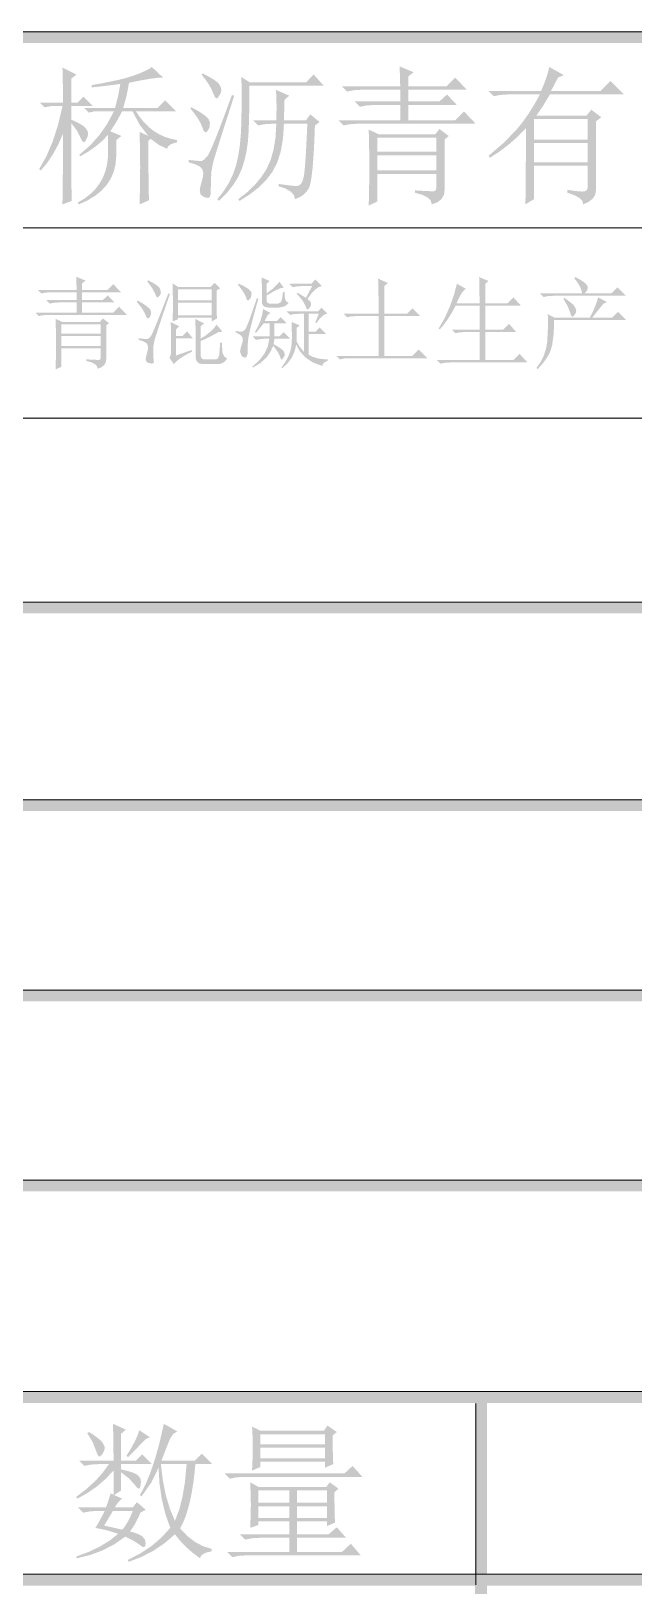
# Model space of a CAD drawing. Header units: millimetres. Extents: x 0 to 169, y 13 to 258.
# Drawn here: x 118.16 to 135.22, y 214.14 to 258.11 of the extents above; entities that cross this region are included whole.
import ezdxf

# ---------------------------------------------------------------- set-up
doc = ezdxf.new("R2010")
doc.units = ezdxf.units.MM

msp = doc.modelspace()

# ---------------------------------------------------------------- hatches: boundary and pattern name
h = msp.add_hatch(color=0)
h.dxf.hatch_style = 2
h.paths.add_polyline_path([(0, 257.767226), (168.994667, 257.767226), (168.994667, 258.105892), (0, 258.105892)])
h = msp.add_hatch(color=0)
h.dxf.hatch_style = 2
h.paths.add_polyline_path([(0.338667, 257.767226), (168.994667, 257.767226), (168.994667, 258.105892), (0.338667, 258.105892)])
h = msp.add_hatch(color=0)
h.paths.add_polyline_path([(121.543189, 255.057231), (121.477043, 255.007622), (121.478077, 254.499125), (121.481178, 254.048507), (121.486345, 253.655766), (121.49358, 253.320903), (121.228997, 253.205148), (121.241399, 253.763253), (121.245533, 254.246944), (121.241399, 254.722368), (121.228997, 255.255668), (121.477043, 255.139913), (121.233131, 255.454106), (121.030559, 255.834444), (120.732903, 255.834444), (120.567538, 255.52852), (120.402174, 255.272205), (120.716366, 255.139913), (120.567538, 255.024158), (120.567538, 254.561137), (120.547384, 254.333761), (120.495191, 254.122921), (120.410959, 253.928618), (120.294687, 253.750851), (120.146375, 253.58962), (119.966025, 253.444926), (119.753634, 253.316769), (119.509205, 253.205148), (119.476132, 253.254757), (119.666818, 253.36922), (119.833733, 253.497636), (119.976877, 253.640005), (120.096249, 253.796326), (120.191851, 253.9666), (120.263681, 254.150826), (120.31174, 254.349005), (120.336028, 254.561137), (120.336028, 255.172986), (120.174797, 255.004521), (119.988762, 254.846391), (119.777922, 254.698596), (119.542278, 254.561137), (119.525741, 254.610747), (119.822364, 254.867062), (120.083847, 255.15645), (120.31019, 255.478911), (120.501392, 255.834444), (119.939153, 255.834444), (119.790325, 255.801372), (119.658033, 255.933663), (120.534465, 255.933663), (120.621282, 256.268526), (120.683293, 256.611658), (120.307089, 256.562049), (119.873007, 256.512439), (119.873007, 256.578585), (120.245077, 256.644817), (120.567538, 256.711566), (120.84039, 256.779348), (121.063632, 256.848681), (121.244499, 256.916807), (121.390227, 256.980283), (121.500815, 257.038591), (121.576262, 257.091215), (121.890455, 256.793559), (121.731291, 256.784257), (121.518385, 256.756352), (121.251734, 256.709843), (120.93134, 256.644731), (120.856926, 256.260258), (120.765976, 255.933663), (121.741627, 255.933663), (121.956601, 256.148637), (122.270793, 255.834444), (121.129778, 255.834444), (121.238298, 255.669855), (121.357154, 255.523352), (121.486345, 255.394936), (121.625872, 255.284607), (121.775733, 255.192365), (121.93593, 255.118209), (122.106462, 255.06214), (122.28733, 255.024158), (122.28733, 254.958012), (122.170541, 254.92804), (122.084758, 254.887732), (122.029981, 254.837089), (122.00621, 254.776111), (121.7747, 254.887732)])
h.paths.add_polyline_path([(119.294231, 254.131189), (119.295264, 253.992696), (119.298365, 253.808728), (119.303533, 253.579285), (119.310767, 253.304366), (119.046184, 253.205148), (119.058586, 254.193201), (119.06272, 255.206059), (118.930429, 254.905302), (118.781601, 254.631417), (118.616236, 254.384404), (118.434335, 254.164262), (118.384726, 254.197335), (118.593498, 254.569405), (118.773332, 254.991085), (118.924228, 255.462374), (119.046184, 255.983273), (118.715455, 255.983273), (118.533554, 255.9502), (118.401262, 256.082491), (119.06272, 256.082491), (119.061687, 256.299532), (119.058586, 256.537244), (119.053419, 256.795626), (119.046184, 257.074679), (119.443059, 256.876241), (119.294231, 256.760486), (119.294231, 256.082491), (119.476132, 256.082491), (119.641497, 256.247856), (119.90608, 255.983273), (119.294231, 255.983273), (119.294231, 255.602934), (119.436858, 255.538941), (119.550546, 255.4796), (119.635295, 255.425425), (119.691106, 255.376936), (119.753118, 255.28943), (119.773788, 255.206059), (119.761386, 255.132334), (119.724179, 255.046207), (119.682838, 254.979372), (119.658033, 254.958012), (119.608424, 254.991085), (119.558814, 255.090304), (119.451327, 255.301144), (119.294231, 255.503715)])
h = msp.add_hatch(color=0)
h.paths.add_polyline_path([(124.10634, 256.810095), (124.337851, 256.661267), (125.941887, 256.661267), (126.156861, 256.876241), (126.437981, 256.562049), (124.337851, 256.562049), (124.33587, 256.167241), (124.330271, 255.80964), (124.321573, 255.489246), (124.31029, 255.206059), (124.289533, 254.94561), (124.251723, 254.693429), (124.196343, 254.449516), (124.122877, 254.213872), (124.020557, 253.983395), (123.878964, 253.754985), (123.698096, 253.528642), (123.477955, 253.304366), (123.428345, 253.353976), (123.604045, 253.574203), (123.750806, 253.805283), (123.868629, 254.047732), (123.957512, 254.302066), (124.022711, 254.583186), (124.069822, 254.905647), (124.099364, 255.269449), (124.111852, 255.674592), (124.114867, 256.06518), (124.115298, 256.384971), (124.112628, 256.633448)])
h.paths.add_polyline_path([(124.437069, 255.586398), (125.098528, 255.586398), (125.103695, 255.888188), (125.102662, 256.132101), (125.095427, 256.318136), (125.081991, 256.446293), (125.46233, 256.280929), (125.330038, 256.165174), (125.313502, 255.586398), (125.941887, 255.586398), (126.057642, 255.751762), (126.322226, 255.536788), (126.189934, 255.437569), (126.176251, 255.066016), (126.160048, 254.736837), (126.14139, 254.450033), (126.120343, 254.205603), (126.09697, 254.003548), (126.071337, 253.843868), (126.043507, 253.726563), (126.013545, 253.651632), (125.943179, 253.552413), (125.85576, 253.469731), (125.75077, 253.403585), (125.627694, 253.353976), (125.592554, 253.469731), (125.503671, 253.56895), (125.361044, 253.651632), (125.164674, 253.717778), (125.164674, 253.783924), (125.32599, 253.761272), (125.463019, 253.743271), (125.576276, 253.730439), (125.66628, 253.72329), (125.73854, 253.737673), (125.797882, 253.788747), (125.843788, 253.875994), (125.875741, 253.998898), (125.888144, 254.083647), (125.900546, 254.197335), (125.912948, 254.339962), (125.925351, 254.511528), (125.937753, 254.712032), (125.950155, 254.941476), (125.962558, 255.199858), (125.97496, 255.487179), (125.313502, 255.487179), (125.28663, 255.066619), (125.222551, 254.698252), (125.121265, 254.382595), (124.982773, 254.120165), (124.807073, 253.892703), (124.594166, 253.68126), (124.344052, 253.48532), (124.056731, 253.304366), (124.023658, 253.353976), (124.271705, 253.549313), (124.486679, 253.754985), (124.66858, 253.970992), (124.817408, 254.197335), (124.934197, 254.451583), (125.01998, 254.751306), (125.074757, 255.096505), (125.098528, 255.487179), (124.982773, 255.487179), (124.776067, 255.474776), (124.585898, 255.437569)])
h.paths.add_polyline_path([(123.907903, 256.280929), (123.782846, 255.893366), (123.672258, 255.549277), (123.57614, 255.248724), (123.494491, 254.991774), (123.427312, 254.77849), (123.374602, 254.608938), (123.336361, 254.483181), (123.31259, 254.401285), (123.262981, 254.148415), (123.246444, 253.866606), (123.245497, 253.731128), (123.242999, 253.622004), (123.239468, 253.538719), (123.23542, 253.480755), (123.214061, 253.411164), (123.163762, 253.387049), (123.102439, 253.398762), (123.020446, 253.431146), (122.953611, 253.489712), (122.932252, 253.585486), (122.944654, 253.697107), (122.981861, 253.833533), (123.019068, 253.978227), (123.03147, 254.08158), (123.0108, 254.184933), (122.948788, 254.263481), (122.897112, 254.296554), (122.824765, 254.329627), (122.731747, 254.3627), (122.618059, 254.395773), (122.618059, 254.461918), (122.758705, 254.447535), (122.866795, 254.437803), (122.942845, 254.433238), (122.987373, 254.434358), (123.057653, 254.47501), (123.152738, 254.577674), (123.187092, 254.633484), (123.236368, 254.73477), (123.3005, 254.881531), (123.379425, 255.073767), (123.473078, 255.311479), (123.581394, 255.594666), (123.704308, 255.923328), (123.841757, 256.297465)])
h.paths.add_polyline_path([(122.700741, 255.9502), (122.925103, 255.824195), (123.085903, 255.71111), (123.183658, 255.611461), (123.218884, 255.525764), (123.210615, 255.392783), (123.169274, 255.305278), (123.12311, 255.255668), (123.097616, 255.239132), (123.072812, 255.249467), (123.048007, 255.280473), (123.023202, 255.33215), (122.998398, 255.404497), (122.946721, 255.517151), (122.874374, 255.640141), (122.781357, 255.773466), (122.667668, 255.917127)])
h.paths.add_polyline_path([(123.014934, 256.909314), (123.206137, 256.808115), (123.349797, 256.719834), (123.445915, 256.644989), (123.494491, 256.584097), (123.531698, 256.496592), (123.544101, 256.446293), (123.528253, 256.363611), (123.483467, 256.280929), (123.437303, 256.218917), (123.411809, 256.198247), (123.3622, 256.235454), (123.31259, 256.347075), (123.260914, 256.466964), (123.188567, 256.595122), (123.095549, 256.731547), (122.981861, 256.876241)])
h = msp.add_hatch(color=0)
h.paths.add_polyline_path([(127.959335, 254.59421), (127.959335, 254.164262), (129.629517, 254.164262), (129.629517, 254.59421)])
h.paths.add_polyline_path([(128.58772, 257.107752), (128.984595, 256.942387), (128.835767, 256.826632), (128.835767, 256.545512), (129.910637, 256.545512), (130.158684, 256.793559), (130.489413, 256.446293), (128.835767, 256.446293), (128.835767, 256.115564), (129.7122, 256.115564), (129.927174, 256.314002), (130.208293, 256.016345), (128.835767, 256.016345), (128.835767, 255.586398), (130.158684, 255.586398), (130.406731, 255.834444), (130.73746, 255.487179), (127.397095, 255.487179), (127.19039, 255.474776), (127.00022, 255.437569), (126.851392, 255.586398), (128.604257, 255.586398), (128.604257, 256.016345), (127.860116, 256.016345), (127.653411, 256.003943), (127.463241, 255.966736), (127.314413, 256.115564), (128.604257, 256.115564), (128.604257, 256.446293), (127.496314, 256.446293), (127.289609, 256.433891), (127.099439, 256.396684), (126.950611, 256.545512), (128.604257, 256.545512)])
h.paths.add_polyline_path([(127.711288, 255.321814), (127.992408, 255.189523), (129.596444, 255.189523), (129.7122, 255.338351), (129.976783, 255.139913), (129.861028, 255.040694), (129.861028, 253.635095), (129.844491, 253.4842), (129.778345, 253.362244), (129.66259, 253.269226), (129.497226, 253.205148), (129.467253, 253.312635), (129.377336, 253.403585), (129.227475, 253.477999), (129.017668, 253.535877), (129.017668, 253.602023), (129.231609, 253.588501), (129.393873, 253.580663), (129.50446, 253.577993), (129.563372, 253.579974), (129.612981, 253.609602), (129.629517, 253.684705), (129.629517, 254.065043), (127.959335, 254.065043), (127.959335, 253.28783), (127.711288, 253.172075), (127.718523, 253.375766), (127.723691, 253.623382), (127.726791, 253.91544), (127.727825, 254.252457), (127.726791, 254.589301), (127.723691, 254.880153), (127.718523, 255.124496)])
h.paths.add_polyline_path([(127.959335, 255.090304), (127.959335, 254.693429), (129.629517, 254.693429), (129.629517, 255.090304)])
h = msp.add_hatch(color=0)
h.paths.add_polyline_path([(132.391106, 255.61947), (132.391106, 255.040694), (133.91246, 255.040694), (133.91246, 255.61947)])
h.paths.add_polyline_path([(132.391106, 254.941476), (132.391106, 254.395773), (133.91246, 254.395773), (133.91246, 254.941476)])
h.paths.add_polyline_path([(133.333684, 253.618559), (133.581731, 253.581352), (133.763632, 253.56895), (133.828744, 253.578251), (133.875253, 253.606157), (133.903158, 253.652665), (133.91246, 253.717778), (133.91246, 254.296554), (132.391106, 254.296554), (132.391106, 253.353976), (132.143059, 253.205148), (132.146935, 253.300232), (132.150294, 253.444926), (132.153136, 253.63923), (132.155461, 253.883142), (132.15727, 254.176664), (132.158562, 254.519796), (132.159337, 254.912537), (132.159595, 255.354887), (131.922917, 255.117176), (131.675904, 254.900135), (131.418555, 254.703764), (131.150872, 254.528064), (131.101262, 254.577674), (131.531899, 254.946299), (131.900524, 255.327326), (132.068903, 255.53498), (132.234699, 255.768988), (132.397393, 256.028834), (132.55647, 256.314002), (131.646965, 256.314002), (131.44026, 256.301599), (131.25009, 256.264392), (131.101262, 256.41322), (132.589543, 256.41322), (132.672226, 256.610624), (132.738372, 256.789425), (132.787981, 256.949622), (132.821054, 257.091215), (133.234465, 256.859705), (133.069101, 256.793559), (132.961614, 256.582719), (132.870663, 256.41322), (134.276262, 256.41322), (134.557382, 256.69434), (134.93772, 256.314002), (132.83759, 256.314002), (132.651555, 255.999809), (132.457252, 255.718689), (133.879387, 255.718689), (134.011679, 255.884054), (134.292799, 255.66908), (134.14397, 255.553325), (134.14397, 253.602023), (134.121233, 253.477999), (134.05302, 253.370512), (133.939332, 253.279562), (133.780168, 253.205148), (133.758464, 253.300232), (133.676816, 253.387049), (133.535222, 253.465597), (133.333684, 253.535877)])
h = msp.add_hatch(color=0)
h.dxf.hatch_style = 2
h.paths.add_polyline_path([(82.736972, 252.517892), (168.656, 252.517892), (168.656, 252.560226), (82.736972, 252.560226)])
h = msp.add_hatch(color=0)
h.paths.add_polyline_path([(119.017602, 249.485326), (119.017602, 249.198694), (120.131057, 249.198694), (120.131057, 249.485326)])
h.paths.add_polyline_path([(119.436526, 251.161021), (119.701109, 251.050778), (119.60189, 250.973608), (119.60189, 250.786194), (120.31847, 250.786194), (120.483835, 250.951559), (120.704321, 250.720049), (119.60189, 250.720049), (119.60189, 250.499563), (120.186178, 250.499563), (120.329494, 250.631854), (120.516908, 250.433417), (119.60189, 250.433417), (119.60189, 250.146785), (120.483835, 250.146785), (120.649199, 250.312149), (120.869685, 250.080639), (118.642776, 250.080639), (118.502216, 250.072371), (118.378192, 250.047566), (118.278974, 250.146785), (119.44755, 250.146785), (119.44755, 250.433417), (118.951456, 250.433417), (118.810896, 250.425148), (118.686873, 250.400344), (118.587654, 250.499563), (119.44755, 250.499563), (119.44755, 250.720049), (118.708921, 250.720049), (118.568362, 250.71178), (118.444338, 250.686976), (118.345119, 250.786194), (119.44755, 250.786194)])
h.paths.add_polyline_path([(118.852237, 249.970396), (119.039651, 249.882201), (120.109008, 249.882201), (120.186178, 249.98142), (120.362567, 249.849128), (120.285397, 249.782983), (120.285397, 248.845917), (120.273081, 248.74687), (120.228209, 248.665394), (120.151297, 248.602521), (120.042862, 248.559285), (120.022364, 248.631718), (119.961558, 248.692265), (119.861478, 248.741444), (119.723158, 248.779771), (119.723158, 248.823868), (119.863717, 248.816633), (119.971204, 248.811466), (120.045618, 248.808365), (120.08696, 248.807332), (120.119344, 248.828691), (120.131057, 248.87899), (120.131057, 249.132549), (119.017602, 249.132549), (119.017602, 248.614406), (118.852237, 248.537236), (118.856285, 248.674868), (118.859817, 248.840405), (118.862314, 249.03488), (118.863262, 249.259328), (118.862314, 249.483604), (118.859817, 249.676874), (118.856285, 249.839138)])
h.paths.add_polyline_path([(119.017602, 249.816056), (119.017602, 249.551472), (120.131057, 249.551472), (120.131057, 249.816056)])
h = msp.add_hatch(color=0)
h.paths.add_polyline_path([(122.316956, 250.808243), (122.316956, 250.488538), (123.265046, 250.488538), (123.265046, 250.808243)])
h.paths.add_polyline_path([(122.316956, 250.422392), (122.316956, 250.069615), (123.265046, 250.069615), (123.265046, 250.422392)])
h.paths.add_polyline_path([(122.162616, 249.893226), (122.170195, 250.152297), (122.17364, 250.427905), (122.162616, 250.973608), (122.316956, 250.874389), (123.242998, 250.874389), (123.353241, 250.984632), (123.507581, 250.830292), (123.408362, 250.77517), (123.408535, 250.477514), (123.40974, 250.246003), (123.413013, 250.080639), (123.419387, 249.98142), (123.265046, 249.893226), (123.265046, 250.003469), (122.316956, 250.003469), (122.316956, 249.959372)])
h.paths.add_polyline_path([(122.118519, 249.077427), (122.118519, 249.540448), (122.115074, 249.729928), (122.107494, 249.882201), (122.350029, 249.760934), (122.261835, 249.67274), (122.261835, 249.485326), (122.449248, 249.485326), (122.570515, 249.617618), (122.73588, 249.419181), (122.261835, 249.419181), (122.261835, 248.934111), (122.702807, 249.088451), (122.713831, 249.044354), (122.535978, 248.95125), (122.390681, 248.861764), (122.277424, 248.775378), (122.195689, 248.691576), (122.074421, 248.867965), (122.110939, 248.94169)])
h.paths.add_polyline_path([(122.81305, 249.661715), (122.809605, 249.830525), (122.802026, 249.970396), (123.055585, 249.838104), (122.956366, 249.760934), (122.956366, 249.408156), (123.108381, 249.507375), (123.234041, 249.606594), (123.333862, 249.705813), (123.408362, 249.805031), (123.573727, 249.606594), (123.463484, 249.595569), (123.310608, 249.511767), (123.174785, 249.441918), (123.056532, 249.385505), (122.956366, 249.34201), (122.956366, 248.95616), (122.962739, 248.898282), (122.982549, 248.856941), (123.016827, 248.832136), (123.066609, 248.823868), (123.397338, 248.823868), (123.451082, 248.859697), (123.48002, 248.945135), (123.493801, 249.086384), (123.507581, 249.297913), (123.562703, 249.297913), (123.563908, 249.178024), (123.568215, 249.082939), (123.576655, 249.012659), (123.590263, 248.967184), (123.631605, 248.902416), (123.706019, 248.845917), (123.653309, 248.774517), (123.586129, 248.725338), (123.504481, 248.697864), (123.408362, 248.691576), (123.011487, 248.691576), (122.924671, 248.705874), (122.862659, 248.748076), (122.825452, 248.81715), (122.81305, 248.912062)])
h.paths.add_polyline_path([(122.085446, 250.675951), (121.991675, 250.396651), (121.908885, 250.149971), (121.837205, 249.935977), (121.776765, 249.754733), (121.727694, 249.606303), (121.690121, 249.490752), (121.664175, 249.408145), (121.649986, 249.358547), (121.621047, 249.204896), (121.616913, 249.022306), (121.621047, 248.855563), (121.633449, 248.746698), (121.618291, 248.714314), (121.578328, 248.702601), (121.468085, 248.724649), (121.418475, 248.761856), (121.401939, 248.823868), (121.410207, 248.890014), (121.435012, 248.989233), (121.459816, 249.087762), (121.468085, 249.165622), (121.455682, 249.232456), (121.418475, 249.286889), (121.339927, 249.328919), (121.203501, 249.375083), (121.203501, 249.419181), (121.364732, 249.402644), (121.451548, 249.402644), (121.502536, 249.427449), (121.561791, 249.501863), (121.581945, 249.540351), (121.613468, 249.610297), (121.656359, 249.711637), (121.710619, 249.844305), (121.776248, 250.008238), (121.853246, 250.20337), (121.941613, 250.429638), (122.041349, 250.686976)])
h.paths.add_polyline_path([(121.170428, 250.488538), (121.337688, 250.39354), (121.458438, 250.307326), (121.531647, 250.230414), (121.556279, 250.163321), (121.540432, 250.055145), (121.495645, 249.992444), (121.464553, 249.98099), (121.437079, 249.99589), (121.412705, 250.036628), (121.390914, 250.102688), (121.300653, 250.260473), (121.14838, 250.455465)])
h.paths.add_polyline_path([(121.468085, 251.061802), (121.603563, 250.988422), (121.704418, 250.925376), (121.771167, 250.872666), (121.804326, 250.830292), (121.824307, 250.762768), (121.831887, 250.720049), (121.820862, 250.666305), (121.793302, 250.62083), (121.756784, 250.586379), (121.732668, 250.576733), (121.699595, 250.602915), (121.666522, 250.686976), (121.583151, 250.843383), (121.446036, 251.028729)])
h = msp.add_hatch(color=0)
h.paths.add_polyline_path([(124.690269, 250.477514), (124.690269, 250.808243), (124.686824, 251.006681), (124.679244, 251.138972), (124.910755, 251.039753), (124.82256, 250.962583), (124.82256, 250.686976), (124.987925, 250.813755), (125.078875, 250.899194), (125.186362, 251.017705), (125.30763, 250.85234), (125.216679, 250.836493), (125.076119, 250.77517), (124.928669, 250.689043), (124.82256, 250.631854), (124.82256, 250.521611), (124.824627, 250.463906), (124.847365, 250.42377), (124.890773, 250.402239), (124.954852, 250.400344), (125.153289, 250.400344), (125.222191, 250.437551), (125.25802, 250.516099), (125.285581, 250.731073), (125.329678, 250.731073), (125.334501, 250.591891), (125.351727, 250.510587), (125.3848, 250.460288), (125.450946, 250.422392), (125.339325, 250.323174), (125.186362, 250.290101), (124.877682, 250.290101), (124.791038, 250.301556), (124.730232, 250.336265), (124.696298, 250.394745)])
h.paths.add_polyline_path([(125.980112, 250.532635), (126.065551, 250.453398), (126.084843, 250.378295), (126.061417, 250.310771), (126.029722, 250.268052), (125.996649, 250.243247), (125.980112, 250.234979), (125.951863, 250.251516), (125.936015, 250.301125), (125.891918, 250.400344), (125.831284, 250.499563), (125.671432, 250.686976), (125.69348, 250.709024), (125.936015, 250.565708), (126.112404, 250.896437), (125.825772, 250.896437), (125.685212, 250.888169), (125.561189, 250.863365), (125.46197, 250.962583), (126.090355, 250.962583), (126.200599, 251.083851), (126.388012, 250.896437), (126.294822, 250.867499), (126.196464, 250.797219), (126.091906, 250.685598)])
h.paths.add_polyline_path([(125.30763, 249.595569), (125.495043, 249.408156), (125.043046, 249.408156), (125.020998, 249.253816), (125.128571, 249.191804), (125.211856, 249.138061), (125.27137, 249.092586), (125.30763, 249.055378), (125.333123, 248.989233), (125.329678, 248.923087), (125.269045, 248.823868), (125.249322, 248.817667), (125.231149, 248.832136), (125.214009, 248.867276), (125.197387, 248.923087), (125.126418, 249.054), (125.009974, 249.209719), (124.931425, 249.034708), (124.811536, 248.867965), (124.644793, 248.717759), (124.43671, 248.592358), (124.414661, 248.614406), (124.617922, 248.798374), (124.767439, 248.994745), (124.858389, 249.197316), (124.89973, 249.408156), (124.789487, 249.408156), (124.648927, 249.399888), (124.524904, 249.375083), (124.425685, 249.474302), (124.910755, 249.474302), (124.910755, 249.838104), (124.734366, 249.838104), (124.524904, 249.573521), (124.491831, 249.595569), (124.580715, 249.754561), (124.648927, 249.916652), (124.69647, 250.080811), (124.723342, 250.246003), (124.932803, 250.13576), (124.855633, 250.080639), (124.767439, 249.90425), (125.109192, 249.90425), (125.219435, 250.014493), (125.395824, 249.838104), (125.043046, 249.838104), (125.043046, 249.474302), (125.186362, 249.474302)])
h.paths.add_polyline_path([(124.006762, 250.940535), (124.039835, 250.962583), (124.192711, 250.887136), (124.303729, 250.817889), (124.372372, 250.754844), (124.398125, 250.698), (124.389167, 250.601537), (124.359539, 250.538148), (124.318198, 250.500941), (124.293394, 250.488538), (124.261699, 250.513343), (124.238272, 250.587757), (124.205199, 250.659157), (124.15559, 250.741408), (124.089444, 250.835029)])
h.paths.add_polyline_path([(123.95164, 249.628642), (124.04328, 249.611417), (124.10598, 249.606594), (124.152145, 249.619685), (124.210711, 249.661715), (124.22855, 249.68652), (124.253172, 249.736129), (124.284641, 249.810543), (124.323021, 249.909762), (124.368378, 250.033786), (124.420776, 250.182614), (124.480279, 250.356247), (124.546953, 250.554684), (124.59105, 250.54366), (124.523095, 250.30387), (124.463926, 250.088821), (124.413541, 249.898447), (124.371942, 249.732684), (124.339127, 249.591468), (124.315098, 249.474733), (124.299853, 249.382415), (124.293394, 249.31445), (124.283747, 249.115323), (124.282369, 248.978208), (124.256187, 248.890703), (124.205199, 248.873477), (124.147322, 248.895526), (124.10598, 248.934111), (124.072908, 249.03333), (124.089444, 249.149085), (124.128029, 249.26484), (124.143187, 249.326163), (124.150078, 249.408156), (124.136728, 249.451392), (124.097023, 249.497729), (124.03148, 249.546132), (123.940616, 249.595569)])
h.paths.add_polyline_path([(125.241484, 248.592358), (125.357239, 248.756344), (125.439921, 248.912062), (125.493665, 249.056067), (125.522604, 249.18767), (125.535006, 249.318584), (125.53914, 249.474302), (125.535695, 249.657581), (125.528116, 249.882201), (125.759626, 249.782983), (125.671432, 249.716837), (125.671432, 249.330986), (125.755492, 249.182158), (125.880894, 249.03333), (125.880894, 250.113712), (125.748602, 250.113712), (125.608042, 250.105444), (125.484019, 250.080639), (125.3848, 250.179858), (126.277769, 250.179858), (126.376987, 250.290101), (126.542352, 250.113712), (126.473192, 250.097175), (126.398347, 250.047566), (126.318335, 249.964884), (126.233671, 249.849128), (126.200599, 249.871177), (126.299817, 250.113712), (126.013185, 250.113712), (126.013185, 249.606594), (126.211623, 249.606594), (126.321866, 249.727861), (126.509279, 249.540448), (126.013185, 249.540448), (126.013185, 248.95616), (126.121361, 248.898282), (126.250208, 248.856941), (126.393524, 248.832136), (126.553376, 248.823868), (126.553376, 248.779771), (126.493604, 248.758928), (126.447267, 248.728783), (126.4154, 248.688304), (126.399036, 248.636455), (126.130319, 248.737052), (125.919479, 248.87899), (125.763071, 249.052622), (125.660408, 249.242792), (125.613899, 249.046249), (125.53225, 248.869343), (125.415461, 248.711041), (125.263533, 248.570309)])
h = msp.add_hatch(color=0)
h.dxf.hatch_style = 2
h.paths.add_polyline_path([(127.989623, 250.598781), (127.986178, 250.823401), (127.978599, 251.105899), (128.254206, 250.984632), (128.154987, 250.896437), (128.154987, 250.113712), (128.794397, 250.113712), (128.948737, 250.268052), (129.169224, 250.047566), (128.154987, 250.047566), (128.154987, 248.923087), (128.948737, 248.923087), (129.125126, 249.099476), (129.367661, 248.856941), (127.1628, 248.856941), (127.02224, 248.848673), (126.898217, 248.823868), (126.798998, 248.923087), (127.989623, 248.923087), (127.989623, 250.047566), (127.361237, 250.047566), (127.220677, 250.039298), (127.096654, 250.014493), (126.997435, 250.113712), (127.989623, 250.113712)])
h = msp.add_hatch(color=0)
h.dxf.hatch_style = 2
h.paths.add_polyline_path([(130.208595, 250.962583), (130.462154, 250.819267), (130.402209, 250.771811), (130.338131, 250.687665), (130.269918, 250.567345), (130.197571, 250.411368), (130.848005, 250.411368), (130.847057, 250.646926), (130.84456, 250.848895), (130.841028, 251.016757), (130.83698, 251.149997), (131.101564, 251.039753), (131.013369, 250.962583), (131.013369, 250.411368), (131.641755, 250.411368), (131.807119, 250.576733), (132.016581, 250.345222), (131.013369, 250.345222), (131.013369, 249.661715), (131.509463, 249.661715), (131.685852, 249.82708), (131.884289, 249.595569), (131.013369, 249.595569), (131.013369, 248.801819), (131.807119, 248.801819), (131.983508, 248.978208), (132.203994, 248.735674), (130.010158, 248.735674), (129.869598, 248.727405), (129.745574, 248.702601), (129.646355, 248.801819), (130.848005, 248.801819), (130.848005, 249.595569), (130.429081, 249.595569), (130.288521, 249.587301), (130.164498, 249.562497), (130.065279, 249.661715), (130.848005, 249.661715), (130.848005, 250.345222), (130.175522, 250.345222), (130.051413, 250.123875), (129.935054, 249.938701), (129.825931, 249.788667), (129.723526, 249.67274), (129.690453, 249.694788), (129.862707, 249.992444), (130.010158, 250.323174), (130.125913, 250.653214)])
h = msp.add_hatch(color=0)
h.paths.add_polyline_path([(133.221317, 250.532635), (133.243366, 250.565708), (133.341551, 250.49629), (133.421133, 250.436173), (133.482111, 250.384324), (133.524486, 250.33971), (133.569272, 250.26254), (133.585119, 250.201906), (133.573406, 250.144029), (133.541022, 250.086151), (133.499681, 250.039298), (133.474876, 250.025517), (133.441803, 250.05859), (133.40873, 250.157809), (133.337761, 250.339021)])
h.paths.add_polyline_path([(134.20248, 250.576733), (134.456039, 250.444441), (134.356821, 250.400344), (134.299115, 250.32903), (134.225907, 250.239113), (134.138229, 250.130593), (134.037116, 250.003469), (134.599355, 250.003469), (134.76472, 250.168833), (134.99623, 249.937323), (132.956734, 249.937323), (132.947777, 249.557673), (132.901612, 249.215231), (132.851056, 249.050555), (132.765876, 248.88588), (132.646589, 248.719137), (132.493713, 248.54826), (132.46064, 248.581333), (132.578549, 248.751952), (132.668035, 248.933422), (132.729616, 249.126261), (132.763809, 249.330986), (132.784479, 249.731306), (132.780345, 250.102688), (132.967758, 250.003469), (133.97097, 250.003469), (134.059853, 250.187609), (134.128066, 250.343844), (134.175609, 250.473208)])
h.paths.add_polyline_path([(132.559859, 250.686976), (133.750484, 250.686976), (133.730761, 250.78206), (133.687783, 250.885413), (133.621034, 250.997034), (133.529998, 251.116924), (133.563071, 251.149997), (133.667629, 251.092033), (133.750484, 251.041821), (133.812668, 250.998843), (133.855215, 250.962583), (133.900001, 250.901261), (133.915849, 250.85234), (133.891044, 250.769658), (133.81663, 250.686976), (134.577307, 250.686976), (134.753696, 250.863365), (134.99623, 250.62083), (132.923661, 250.62083), (132.783101, 250.612562), (132.659078, 250.587757)])
h = msp.add_hatch(color=0)
h.dxf.hatch_style = 2
h.paths.add_polyline_path([(82.736972, 247.141559), (168.656, 247.141559), (168.656, 247.183892), (82.736972, 247.183892)])
h = msp.add_hatch(color=0)
h.dxf.hatch_style = 2
h.paths.add_polyline_path([(0.338667, 241.638226), (168.994667, 241.638226), (168.994667, 241.976892), (0.338667, 241.976892)])
h = msp.add_hatch(color=0)
h.dxf.hatch_style = 2
h.paths.add_polyline_path([(100.735694, 236.050226), (168.994667, 236.050226), (168.994667, 236.388896), (100.735694, 236.388896)])
h = msp.add_hatch(color=0)
h.dxf.hatch_style = 2
h.paths.add_polyline_path([(100.735694, 230.673892), (168.994667, 230.673892), (168.994667, 231.012555), (100.735694, 231.012555)])
h = msp.add_hatch(color=0)
h.dxf.hatch_style = 2
h.paths.add_polyline_path([(100.735694, 225.297559), (168.994667, 225.297559), (168.994667, 225.636222), (100.735694, 225.636222)])
h = msp.add_hatch(color=0)
h.dxf.hatch_style = 2
h.paths.add_polyline_path([(0.338667, 219.317976), (168.994667, 219.317976), (168.994667, 219.656639), (0.338667, 219.656639)])
h = msp.add_hatch(color=0)
h.dxf.hatch_style = 2
h.paths.add_polyline_path([(130.718278, 214.153309), (131.056941, 214.153309), (131.056941, 219.317976), (130.718278, 219.317976)])
h = msp.add_hatch(color=0)
h.paths.add_polyline_path([(120.475595, 216.2627), (120.227549, 215.849288), (120.463193, 215.795545), (120.740179, 215.733533), (120.814593, 215.828618), (120.889007, 215.948507), (120.963421, 216.093201), (121.037835, 216.2627)])
h.paths.add_polyline_path([(119.797601, 218.495122), (119.939194, 218.402104), (120.049782, 218.321489), (120.129363, 218.253276), (120.177939, 218.197465), (120.227549, 218.110649), (120.244085, 218.048637), (120.228238, 217.965955), (120.183451, 217.883273), (120.133153, 217.821261), (120.095257, 217.80059), (120.070452, 217.810926), (120.045648, 217.841931), (120.020843, 217.893608), (119.996038, 217.965955), (119.900954, 218.205734), (119.747991, 218.462049)])
h.paths.add_polyline_path([(121.219736, 218.544731), (121.517392, 218.346293), (121.393369, 218.288416), (121.285882, 218.180929), (121.218703, 218.106515), (121.13292, 218.015564), (121.028533, 217.908077), (120.905543, 217.784054), (120.855934, 217.817127), (120.996494, 218.048637), (121.103981, 218.247075), (121.178395, 218.412439)])
h.paths.add_polyline_path([(120.475595, 218.726632), (120.839398, 218.561267), (120.707106, 218.445512), (120.707106, 217.684835), (121.120517, 217.684835), (121.302418, 217.866736), (121.583538, 217.585616), (120.707106, 217.585616), (120.707106, 217.436788), (120.878758, 217.395533), (121.013719, 217.354795), (121.112508, 217.31509), (121.175639, 217.276936), (121.24523, 217.193564), (121.269345, 217.089523), (121.252809, 216.962743), (121.232138, 216.908311), (121.2032, 216.891085), (121.157724, 216.920024), (121.087444, 217.00684), (120.926214, 217.184607), (120.707106, 217.354106), (120.707106, 216.841476), (120.508668, 216.709184), (120.740179, 216.609965), (120.695737, 216.58206), (120.645094, 216.531417), (120.58825, 216.458037), (120.525205, 216.361918), (121.037835, 216.361918), (121.15359, 216.510747), (121.401637, 216.295773), (121.252809, 216.21309), (121.172194, 216.03739), (121.095713, 215.890629), (121.023366, 215.772807), (120.955153, 215.683924), (121.076162, 215.649903), (121.17495, 215.614333), (121.252034, 215.577729), (121.307931, 215.540608), (121.377521, 215.457236), (121.401637, 215.353194), (121.389235, 215.266378), (121.352028, 215.237439), (121.298284, 215.253976), (121.236273, 215.303585), (121.041969, 215.427609), (120.822861, 215.535095), (120.520037, 215.323222), (120.190342, 215.150623), (119.833774, 215.017298), (119.450335, 214.923247), (119.433799, 214.972856), (119.793467, 215.106181), (120.111793, 215.25811), (120.388779, 215.428642), (120.624424, 215.617778), (120.297829, 215.716997), (119.979502, 215.783142), (120.020843, 215.850322), (120.07872, 215.952641), (120.153135, 216.0901), (120.244085, 216.2627), (120.029111, 216.2627), (119.822405, 216.250297), (119.632236, 216.21309), (119.483408, 216.361918), (120.277158, 216.361918), (120.343304, 216.543819), (120.40945, 216.758793), (120.492132, 216.72572), (120.492132, 217.403715), (120.260622, 217.16187), (120.012575, 216.948963), (119.747991, 216.764995), (119.466872, 216.609965), (119.433799, 216.659575), (119.72112, 216.878683), (119.971234, 217.106059), (120.18414, 217.341704), (120.35984, 217.585616), (120.062184, 217.585616), (119.855478, 217.573214), (119.665309, 217.536007), (119.516481, 217.684835), (120.492132, 217.684835), (120.487998, 218.242941)])
h.paths.add_polyline_path([(121.831585, 217.585616), (121.887396, 217.125696), (121.972145, 216.70505), (122.085833, 216.323678), (122.22846, 215.98158), (122.348349, 216.292672), (122.443434, 216.663709), (122.513714, 217.09469), (122.559189, 217.585616)])
h.paths.add_polyline_path([(121.914267, 218.726632), (122.294606, 218.511658), (122.178851, 218.437244), (122.096168, 218.31322), (122.055861, 218.218136), (122.001084, 218.08171), (121.931837, 217.903943), (121.848122, 217.684835), (122.7907, 217.684835), (122.989137, 217.883273), (123.286793, 217.585616), (122.807236, 217.585616), (122.778814, 217.28951), (122.743157, 217.013041), (122.700266, 216.75621), (122.65014, 216.519015), (122.592779, 216.301457), (122.528183, 216.103536), (122.456353, 215.925253), (122.377288, 215.766606), (122.575726, 215.5568), (122.7907, 215.390401), (123.02221, 215.267412), (123.270257, 215.18783), (123.270257, 215.121684), (123.131764, 215.090678), (123.030478, 215.04727), (122.9664, 214.991459), (122.939528, 214.923247), (122.733856, 215.077242), (122.546787, 215.241573), (122.378322, 215.41624), (122.22846, 215.601241), (121.942173, 215.354228), (121.629013, 215.142355), (121.288983, 214.965621), (120.92208, 214.824028), (120.889007, 214.873637), (121.249708, 215.060706), (121.571136, 215.274646), (121.853289, 215.515458), (122.096168, 215.783142), (121.957676, 216.181051), (121.85639, 216.597563), (121.792311, 217.032678), (121.765439, 217.486398), (121.562868, 217.068852), (121.285882, 216.676111), (121.236273, 216.709184), (121.333683, 216.885401), (121.427475, 217.083321), (121.517651, 217.302946), (121.604209, 217.544275), (121.687149, 217.807308), (121.766473, 218.092045), (121.842179, 218.398487)])
h = msp.add_hatch(color=0)
h.paths.add_polyline_path([(124.593174, 216.841476), (124.593174, 216.49421), (125.469606, 216.49421), (125.469606, 216.841476)])
h.paths.add_polyline_path([(125.68458, 216.841476), (125.68458, 216.49421), (126.527939, 216.49421), (126.527939, 216.841476)])
h.paths.add_polyline_path([(124.593174, 216.394991), (124.593174, 216.064262), (125.469606, 216.064262), (125.469606, 216.394991)])
h.paths.add_polyline_path([(125.68458, 216.394991), (125.68458, 216.064262), (126.527939, 216.064262), (126.527939, 216.394991)])
h.paths.add_polyline_path([(126.742913, 216.791866), (126.743947, 216.496277), (126.747047, 216.254431), (126.752215, 216.066329), (126.75945, 215.93197), (126.527939, 215.832752), (126.527939, 215.965043), (125.68458, 215.965043), (125.68458, 215.601241), (126.577549, 215.601241), (126.809059, 215.799679), (127.073642, 215.502023), (125.68458, 215.502023), (125.68458, 215.105148), (126.957887, 215.105148), (127.205934, 215.336658), (127.487054, 215.005929), (124.245908, 215.005929), (124.039202, 214.993526), (123.849033, 214.956319), (123.700205, 215.105148), (125.469606, 215.105148), (125.469606, 215.502023), (124.60971, 215.502023), (124.403004, 215.48962), (124.212835, 215.452413), (124.064007, 215.601241), (125.469606, 215.601241), (125.469606, 215.965043), (124.593174, 215.965043), (124.593174, 215.865825), (124.361663, 215.783142), (124.3782, 216.433576), (124.361663, 217.072986), (124.593174, 216.940694), (126.511403, 216.940694), (126.610622, 217.072986), (126.858668, 216.891085)])
h.paths.add_polyline_path([(124.642783, 218.428976), (124.642783, 218.147856), (126.47833, 218.147856), (126.47833, 218.428976)])
h.paths.add_polyline_path([(124.642783, 218.048637), (124.642783, 217.750981), (126.47833, 217.750981), (126.47833, 218.048637)])
h.paths.add_polyline_path([(126.693304, 218.395903), (126.694337, 218.115817), (126.697438, 217.887407), (126.702606, 217.710673), (126.70984, 217.585616), (126.47833, 217.486398), (126.47833, 217.651762), (124.642783, 217.651762), (124.642783, 217.502934), (124.411273, 217.403715), (124.423675, 217.702061), (124.427809, 218.070686), (124.426775, 218.258702), (124.423675, 218.417262), (124.418507, 218.545851), (124.411273, 218.64395), (124.659319, 218.528194), (126.445257, 218.528194), (126.544476, 218.677023), (126.809059, 218.495122)])
h.paths.add_polyline_path([(123.634059, 217.321033), (127.024033, 217.321033), (127.255543, 217.536007), (127.536663, 217.221814), (124.09708, 217.221814), (123.952386, 217.209412), (123.782887, 217.172205)])
h = msp.add_hatch(color=0)
h.dxf.hatch_style = 2
h.paths.add_polyline_path([(0.338667, 214.153309), (168.994667, 214.153309), (168.994667, 214.491972), (0.338667, 214.491972)])
h = msp.add_hatch(color=0)
h.dxf.hatch_style = 2
h.paths.add_polyline_path([(0.338667, 214.153309), (168.994667, 214.153309), (168.994667, 214.491972), (0.338667, 214.491972)])
h = msp.add_hatch(color=0)
h.dxf.hatch_style = 2
h.paths.add_polyline_path([(130.718278, 12.706615), (131.056941, 12.706615), (131.056941, 214.153309), (130.718278, 214.153309)])

# ---------------------------------------------------------------- linework, layer by layer
at = {"color": 0, "lineweight": 0}
for points in [[(0.021167, 258.084726), (168.9735, 258.084726)], [(82.758139, 252.539059), (168.634833, 252.539059)], [(82.758139, 247.162726), (168.634833, 247.162726)], [(0.359833, 241.955726), (168.9735, 241.955726)], [(100.756861, 236.367726), (168.9735, 236.367726)], [(100.756861, 230.991392), (168.9735, 230.991392)], [(100.756861, 225.615059), (168.9735, 225.615059)], [(0.359833, 219.635476), (168.9735, 219.635476)], [(130.739444, 219.296809), (130.739444, 214.174476)], [(0.359833, 214.470809), (168.9735, 214.470809)]]:
    msp.add_lwpolyline(points, dxfattribs=at)

doc.saveas('drawing.dxf')
